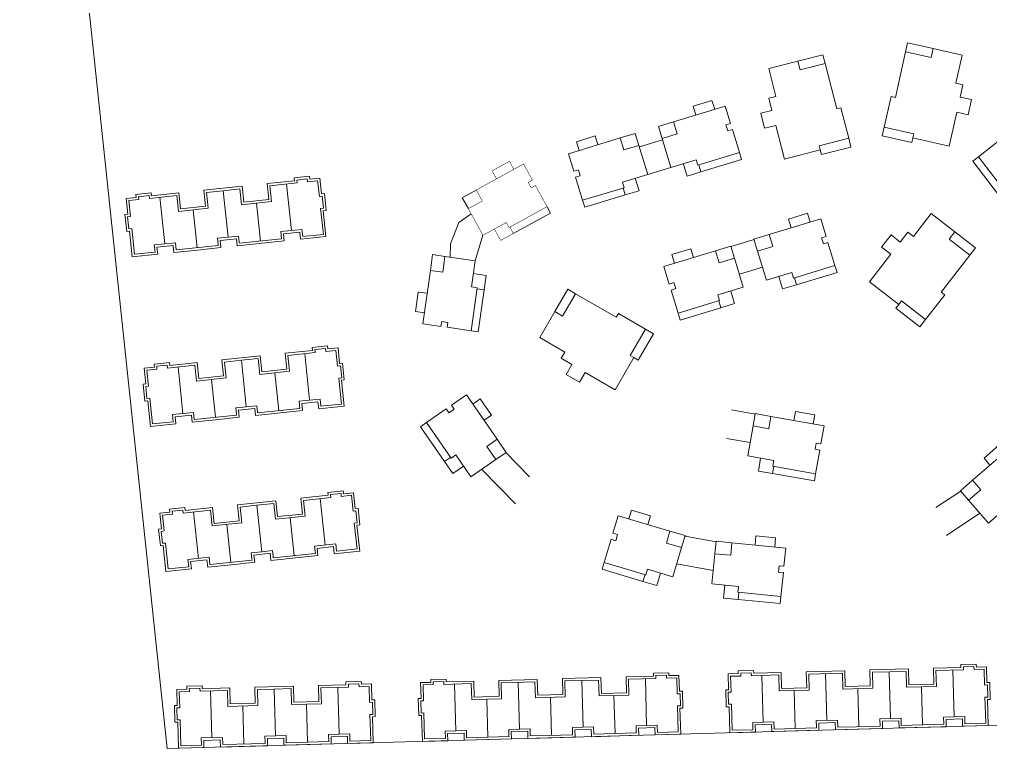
# Model space of a CAD drawing. Extents: x 65861 to 191729, y -16848 to 27649.
# Drawn here: x 137973 to 139987, y -13836 to -12323 of the extents above; entities that cross this region are included whole.
import ezdxf

# ---------------------------------------------------------------- set-up
doc = ezdxf.new("R2010")
doc.units = 0
doc.header["$LTSCALE"] = 1000
doc.header["$MEASUREMENT"] = 0
doc.layers.add('140', color=2, linetype='Continuous', lineweight=5)
doc.layers.add('DingDianTu', color=5, linetype='Continuous', lineweight=0)

# ---------------------------------------------------------------- blocks, each defined once
blk = doc.blocks.new('dafasfd')
at = {"layer": 'DingDianTu', "color": 7}
for points in [[(36368038, 16363912), (36371127, 16365074), (36372042, 16362641)], [(36369878, 16352210), (36361642, 16349110), (36361113, 16350514)]]:
    blk.add_lwpolyline(points, dxfattribs=at)
at = {"layer": 'DingDianTu', "color": 7, "const_width": 100}
blk.add_lwpolyline([(36368038, 16363912), (36368954, 16361479), (36372042, 16362641), (36374261, 16356745), (36369114, 16354807), (36369537, 16353684), (36361113, 16350514), (36359352, 16355194), (36360288, 16355546), (36359830, 16356763), (36358894, 16356410), (36357556, 16359967)], close=True, dxfattribs=at)
for points in [[(36363546, 16362221), (36362876, 16363999), (36359039, 16362555), (36359708, 16360777)], [(36371734, 16355794), (36372686, 16353267), (36369878, 16352210), (36369350, 16353614)]]:
    blk.add_lwpolyline(points, dxfattribs=at)
blk = doc.blocks.new('*E109')
at = {"layer": 'DingDianTu', "color": 7, "xscale": 0.001000002024510444, "yscale": 0.001000000163912773, "zscale": 0.001, "rotation": 339.3761177849276}
blk.add_blockref('dafasfd', (22612.58, -20413.34), dxfattribs=at)

msp = doc.modelspace()

# ---------------------------------------------------------------- linework, layer by layer
at = {"layer": '140', "color": 7}
for p, q in [((137973.1, -10941.6), (138279.6, -13835.8)), ((139811, -12390.5), (139815.2, -12372)), ((139815.2, -12372), (139867.8, -12383.8)), ((139863.7, -12402.3), (139867.8, -12383.8)), ((139867.8, -12383.8), (139928.3, -12397.4)), ((139639.6, -12396.6), (139587.3, -12409.9)), ((139644.3, -12415), (139639.6, -12396.6)), ((139789.8, -12485.2), (139811, -12390.5)), ((139811, -12390.5), (139863.7, -12402.3)), ((139928.3, -12397.4), (139915.2, -12455.9)), ((139587.3, -12409.9), (139527.2, -12425.2)), ((139527.2, -12425.2), (139542, -12483.3)), ((139592, -12428.3), (139587.3, -12409.9)), ((139644.3, -12415), (139592, -12428.3)), ((139668.2, -12509), (139644.3, -12415)), ((139915.2, -12455.9), (139929.9, -12459.2)), ((139929.9, -12459.2), (139924.2, -12484.6)), ((139542, -12483.3), (139527.4, -12487)), ((139527.4, -12487), (139533.8, -12512.2)), ((139766.8, -12546.7), (139781, -12483.2)), ((139781, -12483.2), (139789.8, -12485.2)), ((139924.2, -12484.6), (139947.6, -12489.8)), ((139437, -12503.1), (139329.8, -12535.6)), ((139370.2, -12503.5), (139409.4, -12491.6)), ((139375.7, -12521.7), (139370.2, -12503.5)), ((139409.4, -12491.6), (139415, -12509.7)), ((139448, -12539.4), (139437, -12503.1)), ((139676.9, -12506.8), (139668.2, -12509)), ((139692.9, -12569.8), (139676.9, -12506.8)), ((139947.6, -12489.8), (139940.6, -12521)), ((139533.8, -12512.2), (139510.6, -12518.1)), ((139510.6, -12518.1), (139518.5, -12549.1)), ((139917.2, -12515.8), (139901.4, -12586)), ((139940.6, -12521), (139917.2, -12515.8)), ((139329.8, -12535.6), (139298.2, -12545.2)), ((139298.2, -12545.2), (139305.8, -12570.1)), ((139329.8, -12535.6), (139337.4, -12560.5)), ((139438.4, -12542.3), (139448, -12539.4)), ((139442.2, -12554.8), (139438.4, -12542.3)), ((139518.5, -12549.1), (139541.7, -12543.2)), ((139541.7, -12543.2), (139559.5, -12613)), ((139766.8, -12546.7), (139762.6, -12565.2)), ((139828.3, -12560.4), (139766.8, -12546.7)), ((139167.4, -12565.1), (139128.1, -12577)), ((139172.9, -12583.3), (139167.4, -12565.1)), ((139218.8, -12569.3), (139250.4, -12559.7)), ((139250.4, -12559.7), (139258, -12584.6)), ((139337.4, -12560.5), (139305.8, -12570.1)), ((139451.8, -12551.9), (139442.2, -12554.8)), ((139466.3, -12599.7), (139451.8, -12551.9)), ((139762.6, -12565.2), (139824.1, -12579)), ((139826.3, -12569.2), (139828.3, -12560.4)), ((139111.7, -12601.9), (139218.8, -12569.3)), ((139128.1, -12577), (139133.7, -12595.2)), ((139218.8, -12569.3), (139226.4, -12594.2)), ((139226.4, -12594.2), (139258, -12584.6)), ((139258, -12584.6), (139276.3, -12644.9)), ((139258.8, -12587.5), (139306.7, -12573)), ((139305.8, -12570.1), (139324.1, -12630.4)), ((139631.9, -12585.3), (139692.9, -12569.8)), ((139634.1, -12594), (139631.9, -12585.3)), ((139697.6, -12588.2), (139636.6, -12603.7)), ((139692.9, -12569.8), (139697.6, -12588.2)), ((139824.1, -12579), (139826.3, -12569.2)), ((139901.4, -12586), (139826.3, -12569.2)), ((139961.9, -12608.2), (140001.5, -12577.6)), ((139122.7, -12638.3), (139111.7, -12601.9)), ((139380.2, -12625.9), (139466.3, -12599.7)), ((139470.7, -12614), (139466.3, -12599.7)), ((139559.5, -12613), (139634.1, -12594)), ((139636.6, -12603.7), (139634.1, -12594)), ((139950.1, -12617.3), (139961.9, -12608.2)), ((140016.9, -12679.5), (139961.9, -12608.2)), ((139324.1, -12630.4), (139376.7, -12614.4)), ((139349.9, -12622.5), (139357.8, -12648.4)), ((139376.7, -12614.4), (139380.2, -12625.9)), ((139386.5, -12639.6), (139382.1, -12625.3)), ((139386.5, -12639.6), (139470.7, -12614)), ((140003.8, -12687), (139950.1, -12617.3)), ((139132.3, -12635.4), (139122.7, -12638.3)), ((139126.5, -12650.7), (139136.1, -12647.8)), ((139136.1, -12647.8), (139132.3, -12635.4)), ((139276.3, -12644.9), (139223.6, -12660.9)), ((139276.3, -12644.9), (139324.1, -12630.4)), ((139357.8, -12648.4), (139386.5, -12639.6)), ((138486.7, -12664), (138543.4, -12658)), ((138490.1, -12696.8), (138486.7, -12664)), ((138548.9, -12662.5), (138492.2, -12668.5)), ((138492.2, -12668.5), (138495.6, -12701.3)), ((138537.1, -12761.3), (138527, -12664.8)), ((138542.7, -12652.1), (138574.6, -12648.7)), ((138543.4, -12658), (138542.7, -12652.1)), ((138570.1, -12654.2), (138548.2, -12656.5)), ((138548.2, -12656.5), (138548.9, -12662.5)), ((138570.7, -12660.2), (138570.1, -12654.2)), ((138591.6, -12658), (138570.7, -12660.2)), ((138574.6, -12648.7), (138575.2, -12654.7)), ((138575.2, -12654.7), (138596.1, -12652.5)), ((138595.1, -12690.8), (138591.6, -12658)), ((138596.1, -12652.5), (138599.5, -12685.3)), ((139141, -12698.5), (139126.5, -12650.7)), ((139223.6, -12660.9), (139227.1, -12672.4)), ((139250.4, -12652.8), (139258.3, -12678.6)), ((138214.6, -12686.6), (138246.4, -12683.3)), ((138215.2, -12692.6), (138214.6, -12686.6)), ((138220, -12691.1), (138241.9, -12688.8)), ((138241.9, -12688.8), (138242.6, -12694.8)), ((138242.6, -12694.8), (138299.2, -12688.8)), ((138246.4, -12683.3), (138247, -12689.3)), ((138247, -12689.3), (138303.7, -12683.3)), ((138299.2, -12688.8), (138302.7, -12721.6)), ((138303.7, -12683.3), (138307.1, -12716.1)), ((138355.4, -12677.8), (138435, -12669.5)), ((138358.9, -12710.7), (138355.4, -12677.8)), ((138360.9, -12682.3), (138395.7, -12678.6)), ((138364.4, -12715.1), (138360.9, -12682.3)), ((138430.5, -12675), (138395.7, -12678.6)), ((138405.9, -12775.1), (138395.7, -12678.6)), ((138405.9, -12775.1), (138395.7, -12678.6)), ((138405.9, -12775.1), (138395.7, -12678.6)), ((138405.9, -12775.1), (138395.7, -12678.6)), ((138434, -12707.8), (138430.5, -12675)), ((138435, -12669.5), (138438.4, -12702.3)), ((138599.5, -12685.3), (138605.5, -12684.7)), ((138605.5, -12684.7), (138609.2, -12719.5)), ((139227.1, -12672.4), (139141, -12698.5)), ((139229.6, -12687.3), (139145.4, -12712.9)), ((139229.6, -12687.3), (139225.2, -12673)), ((139258.3, -12678.6), (139229.6, -12687.3)), ((138194.3, -12694.8), (138215.2, -12692.6)), ((138197.8, -12727.6), (138194.3, -12694.8)), ((138199.8, -12699.3), (138220.7, -12697.1)), ((138203.2, -12732.1), (138199.8, -12699.3)), ((138220.7, -12697.1), (138220, -12691.1)), ((138274.6, -12788.9), (138264.4, -12692.4)), ((138495.6, -12701.3), (138434, -12707.8)), ((138438.4, -12702.3), (138490.1, -12696.8)), ((138464.8, -12704.5), (138473.1, -12783.1)), ((138464.8, -12704.5), (138473.1, -12783.1)), ((138601, -12690.2), (138595.1, -12690.8)), ((138603.7, -12715), (138601, -12690.2)), ((139145.4, -12712.9), (139141, -12698.5)), ((138191.8, -12728.3), (138197.8, -12727.6)), ((138195.5, -12763.1), (138191.8, -12728.3)), ((138302.7, -12721.6), (138364.4, -12715.1)), ((138307.1, -12716.1), (138358.9, -12710.7)), ((138333.5, -12718.4), (138341.8, -12796.9)), ((138333.5, -12718.4), (138341.8, -12796.9)), ((138597.7, -12715.7), (138603.7, -12715)), ((138603.4, -12769.4), (138597.7, -12715.7)), ((138609.2, -12719.5), (138603.2, -12720.1)), ((138603.2, -12720.1), (138608.9, -12773.8)), ((138910.1, -12726.9), (138884.3, -12744.9)), ((139568.4, -12737.5), (139607.6, -12725.6)), ((139607.6, -12725.6), (139613.1, -12743.8)), ((139864.1, -12726.2), (139827.4, -12773.7)), ((139913.2, -12764.1), (139864.1, -12726.2)), ((138197.3, -12732.7), (138203.2, -12732.1)), ((138199.9, -12757.6), (138197.3, -12732.7)), ((138884.3, -12744.9), (138867.4, -12788.6)), ((139635.1, -12737.1), (139527.9, -12769.6)), ((139573.9, -12755.7), (139568.4, -12737.5)), ((139646.2, -12773.4), (139635.1, -12737.1)), ((138201.4, -12762.4), (138195.5, -12763.1)), ((138205.9, -12756.9), (138199.9, -12757.6)), ((138207.1, -12816.1), (138201.4, -12762.4)), ((138211.5, -12810.6), (138205.9, -12756.9)), ((138515.3, -12763.6), (138559, -12759)), ((138516.8, -12778.5), (138515.3, -12763.6)), ((138554.6, -12764.5), (138520.8, -12768)), ((138520.8, -12768), (138522.3, -12782.9)), ((138556.1, -12779.4), (138554.6, -12764.5)), ((138559, -12759), (138560.6, -12773.9)), ((138560.6, -12773.9), (138603.4, -12769.4)), ((139815.6, -12764.5), (139799.7, -12785.1)), ((139827.4, -12773.7), (139815.6, -12764.5)), ((139901.6, -12779.1), (139913.2, -12764.1)), ((139955.9, -12797.1), (139913.2, -12764.1)), ((138296.5, -12786.6), (138252.7, -12791.2)), ((138298, -12801.5), (138296.5, -12786.6)), ((138405.9, -12775.1), (138384, -12777.4)), ((138384, -12777.4), (138385.3, -12789.8)), ((138423.3, -12778.3), (138389.5, -12781.8)), ((138389.5, -12781.8), (138391.1, -12796.8)), ((138405.9, -12775.1), (138427.7, -12772.8)), ((138424.9, -12793.2), (138423.3, -12778.3)), ((138522.3, -12782.9), (138424.9, -12793.2)), ((138427.7, -12772.8), (138429.1, -12785.2)), ((138429.1, -12785.2), (138429.3, -12787.7)), ((138429.3, -12787.7), (138516.8, -12778.5)), ((138608.9, -12773.8), (138556.1, -12779.4)), ((138867.4, -12788.6), (138866.2, -12816.4)), ((138934.4, -12771.1), (138918.1, -12823.8)), ((139496.7, -12780.2), (139448.8, -12794.7)), ((139527.9, -12769.6), (139496.4, -12779.2)), ((139496.4, -12779.2), (139503.9, -12804.1)), ((139527.9, -12769.6), (139535.5, -12794.5)), ((139636.6, -12776.3), (139646.2, -12773.4)), ((139640.4, -12788.8), (139636.6, -12776.3)), ((139649.9, -12785.9), (139640.4, -12788.8)), ((139664.5, -12833.7), (139649.9, -12785.9)), ((139780.7, -12770.4), (139761.1, -12795.7)), ((139799.7, -12785.1), (139780.7, -12770.4)), ((139944.3, -12812.1), (139901.6, -12779.1)), ((138254.3, -12806.1), (138211.5, -12810.6)), ((138252.7, -12791.2), (138254.3, -12806.1)), ((138292, -12792.1), (138258.2, -12795.7)), ((138258.2, -12795.7), (138259.8, -12810.6)), ((138293.6, -12807), (138292, -12792.1)), ((138342.3, -12801.9), (138293.6, -12807)), ((138385.6, -12792.3), (138298, -12801.5)), ((138391.1, -12796.8), (138342.3, -12801.9)), ((138385.3, -12789.8), (138385.6, -12792.3)), ((139309.8, -12835.9), (139417, -12803.3)), ((139365.5, -12799.1), (139326.3, -12811.1)), ((139371, -12817.3), (139365.5, -12799.1)), ((139417, -12803.3), (139448.5, -12793.8)), ((139417, -12803.3), (139424.5, -12828.2)), ((139448.5, -12793.8), (139456.1, -12818.6)), ((139535.5, -12794.5), (139503.9, -12804.1)), ((139503.9, -12804.1), (139522.2, -12864.4)), ((139761.1, -12795.7), (139780.1, -12810.4)), ((139944.3, -12812.1), (139955.9, -12797.1)), ((138259.8, -12810.6), (138207.1, -12816.1)), ((138825.4, -12844), (138830, -12811.3)), ((138830, -12811.3), (138855.7, -12815)), ((138851.1, -12847.6), (138855.7, -12815)), ((138855.7, -12815), (138918.1, -12823.8)), ((138918.1, -12823.8), (138910.5, -12878.2)), ((139326.3, -12811.1), (139331.8, -12829.2)), ((139424.5, -12828.2), (139456.1, -12818.6)), ((139456.1, -12818.6), (139474.4, -12878.9)), ((139780.1, -12810.4), (139736.1, -12867.4)), ((139885, -12888.9), (139944.3, -12812.1)), ((138809.8, -12954.9), (138825.4, -12844)), ((138825.4, -12844), (138851.1, -12847.6)), ((139320.8, -12872.3), (139309.8, -12835.9)), ((139514.1, -12837.6), (139466.3, -12852.1)), ((139522.2, -12864.4), (139574.9, -12848.4)), ((139574.9, -12848.4), (139578.4, -12859.9)), ((139578.4, -12859.9), (139664.5, -12833.7)), ((139584.6, -12873.6), (139668.8, -12848.1)), ((139668.8, -12848.1), (139664.5, -12833.7)), ((138914.4, -12850.5), (138941.1, -12854.3)), ((138941.1, -12854.3), (138936.9, -12884)), ((139330.4, -12869.4), (139320.8, -12872.3)), ((139334.2, -12881.8), (139330.4, -12869.4)), ((139548.1, -12856.5), (139555.9, -12882.4)), ((139584.6, -12873.6), (139580.3, -12859.3)), ((139736.1, -12867.4), (139797, -12914.5)), ((138799.9, -12888.9), (138794.2, -12929.5)), ((138818.7, -12891.5), (138799.9, -12888.9)), ((138922.3, -12879.9), (138909.8, -12969)), ((138910.5, -12878.2), (138922.3, -12879.9)), ((138936.9, -12884), (138922.1, -12881.9)), ((138936.9, -12884), (138924.6, -12971.1)), ((139110.3, -12882.8), (139083.2, -12929.5)), ((139126.7, -12892.4), (139110.3, -12882.8)), ((139324.6, -12884.7), (139334.2, -12881.8)), ((139339.2, -12932.5), (139324.6, -12884.7)), ((139474.4, -12878.9), (139421.8, -12894.9)), ((139448.6, -12886.8), (139456.4, -12912.6)), ((139555.9, -12882.4), (139584.6, -12873.6)), ((139892.1, -12894.4), (139885, -12888.9)), ((139126.7, -12892.4), (139099.6, -12939.1)), ((139210.6, -12941.1), (139126.7, -12892.4)), ((139425.3, -12906.4), (139339.2, -12932.5)), ((139421.8, -12894.9), (139425.3, -12906.4)), ((139427.7, -12921.3), (139423.4, -12907)), ((139797, -12914.5), (139802.5, -12907.3)), ((139802.5, -12907.3), (139852.4, -12945.9)), ((139852.4, -12945.9), (139892.1, -12894.4)), ((138794.2, -12929.5), (138813, -12932.1)), ((139083.2, -12929.5), (139052.1, -12983.1)), ((139099.6, -12939.1), (139083.2, -12929.5)), ((139427.7, -12921.3), (139343.5, -12946.9)), ((139456.4, -12912.6), (139427.7, -12921.3)), ((139790.9, -12922.4), (139797, -12914.5)), ((139840.8, -12960.9), (139790.9, -12922.4)), ((138848.8, -12950.3), (138847.4, -12960.2)), ((138861.7, -12952.1), (138848.8, -12950.3)), ((139215.2, -12933.3), (139210.6, -12941.1)), ((139271.4, -12965.9), (139215.2, -12933.3)), ((139343.5, -12946.9), (139339.2, -12932.5)), ((139852.4, -12945.9), (139840.8, -12960.9)), ((138847.4, -12960.2), (138809.8, -12954.9)), ((138860.3, -12962), (138861.7, -12952.1)), ((138909.8, -12969), (138860.3, -12962)), ((138924.6, -12971.1), (138909.8, -12969)), ((139239.7, -13020.4), (139271.4, -12965.9)), ((139271.4, -12965.9), (139287.8, -12975.5)), ((139052.1, -12983.1), (139104, -13013.3)), ((139287.8, -12975.5), (139256.2, -13029.9)), ((138524.4, -13015.8), (138581.1, -13009.8)), ((138580.5, -13003.9), (138612.3, -13000.5)), ((138581.1, -13009.8), (138580.5, -13003.9)), ((138607.8, -13006), (138585.9, -13008.3)), ((138585.9, -13008.3), (138586.6, -13014.3)), ((138608.5, -13012), (138607.8, -13006)), ((138629.3, -13009.8), (138608.5, -13012)), ((138612.3, -13000.5), (138612.9, -13006.5)), ((138612.9, -13006.5), (138633.8, -13004.3)), ((138632.8, -13042.6), (138629.3, -13009.8)), ((138633.8, -13004.3), (138637.2, -13037.1)), ((138393.1, -13029.6), (138472.7, -13021.3)), ((138396.6, -13062.5), (138393.1, -13029.6)), ((138398.6, -13034.1), (138433.4, -13030.4)), ((138468.2, -13026.8), (138433.4, -13030.4)), ((138443.6, -13126.9), (138433.4, -13030.4)), ((138443.6, -13126.9), (138433.4, -13030.4)), ((138443.6, -13126.9), (138433.4, -13030.4)), ((138443.6, -13126.9), (138433.4, -13030.4)), ((138471.7, -13059.6), (138468.2, -13026.8)), ((138472.7, -13021.3), (138476.1, -13054.1)), ((138527.8, -13048.6), (138524.4, -13015.8)), ((138586.6, -13014.3), (138529.9, -13020.3)), ((138529.9, -13020.3), (138533.3, -13053.1)), ((138574.9, -13113.1), (138564.7, -13016.6)), ((139104, -13013.3), (139096.4, -13026.2)), ((139096.4, -13026.2), (139118.9, -13039.3)), ((139208.9, -13091.5), (139247.5, -13024.9)), ((139247.5, -13024.9), (139239.7, -13020.4)), ((139256.2, -13029.9), (139247.5, -13024.9)), ((138232, -13046.6), (138252.9, -13044.4)), ((138235.5, -13079.4), (138232, -13046.6)), ((138237.5, -13051.1), (138258.4, -13048.9)), ((138241, -13083.9), (138237.5, -13051.1)), ((138252.3, -13038.4), (138284.1, -13035.1)), ((138252.9, -13044.4), (138252.3, -13038.4)), ((138257.8, -13042.9), (138279.6, -13040.6)), ((138258.4, -13048.9), (138257.8, -13042.9)), ((138279.6, -13040.6), (138280.3, -13046.5)), ((138280.3, -13046.5), (138337, -13040.6)), ((138284.1, -13035.1), (138284.7, -13041.1)), ((138284.7, -13041.1), (138341.4, -13035.1)), ((138312.3, -13140.7), (138302.1, -13044.2)), ((138337, -13040.6), (138340.4, -13073.4)), ((138341.4, -13035.1), (138344.9, -13067.9)), ((138402.1, -13066.9), (138398.6, -13034.1)), ((138476.1, -13054.1), (138527.8, -13048.6)), ((138638.8, -13042), (138632.8, -13042.6)), ((138637.2, -13037.1), (138643.2, -13036.5)), ((138641.4, -13066.8), (138638.8, -13042)), ((138643.2, -13036.5), (138646.9, -13071.3)), ((139118.9, -13039.3), (139106.9, -13060.1)), ((138340.4, -13073.4), (138402.1, -13066.9)), ((138344.9, -13067.9), (138396.6, -13062.5)), ((138371.2, -13070.2), (138379.5, -13148.7)), ((138371.2, -13070.2), (138379.5, -13148.7)), ((138533.3, -13053.1), (138471.7, -13059.6)), ((138502.5, -13056.3), (138510.8, -13134.9)), ((138502.5, -13056.3), (138510.8, -13134.9)), ((138635.4, -13067.5), (138641.4, -13066.8)), ((138641.1, -13121.2), (138635.4, -13067.5)), ((138646.9, -13071.3), (138640.9, -13071.9)), ((139106.9, -13060.1), (139134.5, -13076.1)), ((139134.5, -13076.1), (139146.6, -13055.4)), ((139146.6, -13055.4), (139208.9, -13091.5)), ((138229.5, -13080.1), (138235.5, -13079.4)), ((138233.2, -13114.9), (138229.5, -13080.1)), ((138235, -13084.5), (138241, -13083.9)), ((138237.6, -13109.4), (138235, -13084.5)), ((138640.9, -13071.9), (138646.6, -13125.6)), ((138243.6, -13108.7), (138237.6, -13109.4)), ((138249.2, -13162.4), (138243.6, -13108.7)), ((138553, -13115.4), (138596.7, -13110.8)), ((138596.7, -13110.8), (138598.3, -13125.7)), ((138868.9, -13123.8), (138900.1, -13102.2)), ((138900.1, -13102.2), (138963.9, -13194.2)), ((138928.8, -13110.3), (138913.2, -13121.1)), ((138952.2, -13144), (138928.8, -13110.3)), ((138239.1, -13114.2), (138233.2, -13114.9)), ((138244.8, -13167.9), (138239.1, -13114.2)), ((138443.6, -13126.9), (138421.7, -13129.2)), ((138421.7, -13129.2), (138423, -13141.6)), ((138461, -13130.1), (138427.2, -13133.6)), ((138443.6, -13126.9), (138465.5, -13124.6)), ((138462.6, -13145), (138461, -13130.1)), ((138465.5, -13124.6), (138466.8, -13137)), ((138467, -13139.5), (138554.5, -13130.3)), ((138554.5, -13130.3), (138553, -13115.4)), ((138592.3, -13116.3), (138558.5, -13119.8)), ((138558.5, -13119.8), (138560, -13134.7)), ((138593.9, -13131.2), (138592.3, -13116.3)), ((138646.6, -13125.6), (138593.9, -13131.2)), ((138598.3, -13125.7), (138641.1, -13121.2)), ((138817.1, -13159.7), (138858.2, -13131.2)), ((138858.2, -13131.2), (138863.9, -13139.4)), ((138863.9, -13139.4), (138874.6, -13132)), ((138874.6, -13132), (138868.9, -13123.8)), ((138334.2, -13138.4), (138290.4, -13143)), ((138290.4, -13143), (138292, -13157.9)), ((138329.7, -13143.9), (138295.9, -13147.5)), ((138295.9, -13147.5), (138297.5, -13162.4)), ((138331.3, -13158.8), (138329.7, -13143.9)), ((138335.8, -13153.3), (138334.2, -13138.4)), ((138423.3, -13144.1), (138335.8, -13153.3)), ((138428.8, -13148.6), (138380, -13153.7)), ((138423, -13141.6), (138423.3, -13144.1)), ((138427.2, -13133.6), (138428.8, -13148.6)), ((138560, -13134.7), (138462.6, -13145)), ((138466.8, -13137), (138467, -13139.5)), ((138936.6, -13154.8), (138952.2, -13144)), ((139499, -13142.1), (139449.8, -13133.4)), ((139499.2, -13141.1), (139494.7, -13166.7)), ((139531.7, -13146.9), (139499.2, -13141.1)), ((139531.7, -13146.9), (139527.2, -13172.5)), ((139642, -13166.3), (139531.7, -13146.9)), ((139578.9, -13155.2), (139582.3, -13136.5)), ((139582.3, -13136.5), (139622.6, -13143.6)), ((139622.6, -13143.6), (139619.3, -13162.3)), ((138297.5, -13162.4), (138244.8, -13167.9)), ((138292, -13157.9), (138249.2, -13162.4)), ((138380, -13153.7), (138331.3, -13158.8)), ((138804.8, -13168.2), (138817.1, -13159.7)), ((138854.9, -13240.6), (138804.8, -13168.2)), ((138868.4, -13233.7), (138817.1, -13159.7)), ((139494.7, -13166.7), (139483.7, -13228.8)), ((139527.2, -13172.5), (139494.7, -13166.7)), ((139635.4, -13203.8), (139642, -13166.3)), ((139488.6, -13201.2), (139439.3, -13192.5)), ((138963.9, -13194.2), (138942.5, -13209)), ((138942.5, -13209), (138961.3, -13236.2)), ((138963.9, -13194.2), (138982.7, -13221.4)), ((139623.3, -13214.8), (139625.5, -13202)), ((139625.5, -13202), (139635.4, -13203.8)), ((140034.5, -13206.1), (139949.7, -13279.3)), ((139973.6, -13233.5), (140004.6, -13206.7)), ((138854.9, -13240.6), (138867.2, -13232)), ((138878.2, -13226.8), (138868.4, -13233.7)), ((138909.5, -13272.1), (138878.2, -13226.8)), ((138982.7, -13221.4), (138961.3, -13236.2)), ((138981.9, -13221.9), (139031, -13272)), ((139483.7, -13228.8), (139537.9, -13238.3)), ((139633.1, -13216.6), (139623.3, -13214.8)), ((139624.4, -13265.8), (139633.1, -13216.6)), ((138872, -13265.2), (138854.9, -13240.6)), ((138894.2, -13249.9), (138872, -13265.2)), ((138961.3, -13236.2), (138909.5, -13272.1)), ((139510.3, -13233.5), (139505.6, -13260.1)), ((139535.1, -13265.3), (139537.8, -13250.5)), ((139537.9, -13238.3), (139535.8, -13250.2)), ((139535.8, -13250.2), (139624.4, -13265.8)), ((139986, -13247.9), (139973.6, -13233.5)), ((138931.8, -13256.6), (139001.7, -13327.9)), ((139505.6, -13260.1), (139535.1, -13265.3)), ((139535.1, -13265.3), (139621.8, -13280.6)), ((139621.8, -13280.6), (139624.4, -13265.8)), ((139949.7, -13279.3), (139924.7, -13300.9)), ((139949.7, -13279.3), (139966.7, -13299)), ((138556.6, -13316.5), (138613.3, -13310.5)), ((138612.7, -13304.5), (138644.5, -13301.2)), ((138613.3, -13310.5), (138612.7, -13304.5)), ((138640.1, -13306.7), (138618.2, -13309)), ((138618.2, -13309), (138618.8, -13315)), ((138640.7, -13312.7), (138640.1, -13306.7)), ((138661.6, -13310.5), (138640.7, -13312.7)), ((138644.5, -13301.2), (138645.1, -13307.2)), ((138645.1, -13307.2), (138666, -13305)), ((138665, -13343.3), (138661.6, -13310.5)), ((138666, -13305), (138669.5, -13337.8)), ((139873.6, -13336.1), (139925.4, -13301.6)), ((139924.7, -13300.9), (139941.7, -13320.6)), ((139966.7, -13299), (139941.7, -13320.6)), ((138425.4, -13330.3), (138504.9, -13321.9)), ((138428.8, -13363.1), (138425.4, -13330.3)), ((138430.8, -13334.8), (138465.7, -13331.1)), ((138500.5, -13327.4), (138465.7, -13331.1)), ((138475.8, -13427.6), (138465.7, -13331.1)), ((138475.8, -13427.6), (138465.7, -13331.1)), ((138475.8, -13427.6), (138465.7, -13331.1)), ((138475.8, -13427.6), (138465.7, -13331.1)), ((138503.9, -13360.2), (138500.5, -13327.4)), ((138504.9, -13321.9), (138508.4, -13354.7)), ((138560.1, -13349.3), (138556.6, -13316.5)), ((138618.8, -13315), (138562.1, -13320.9)), ((138562.1, -13320.9), (138565.6, -13353.7)), ((138607.1, -13413.7), (138596.9, -13317.3)), ((139941.7, -13320.6), (139982.9, -13368.2)), ((139982.9, -13368.2), (140024.5, -13332.3)), ((138264.2, -13347.3), (138285.1, -13345.1)), ((138267.7, -13380.1), (138264.2, -13347.3)), ((138269.7, -13351.7), (138290.6, -13349.5)), ((138273.2, -13384.5), (138269.7, -13351.7)), ((138284.5, -13339.1), (138316.3, -13335.8)), ((138285.1, -13345.1), (138284.5, -13339.1)), ((138290, -13343.6), (138311.9, -13341.2)), ((138290.6, -13349.5), (138290, -13343.6)), ((138311.9, -13341.2), (138312.5, -13347.2)), ((138312.5, -13347.2), (138369.2, -13341.2)), ((138316.3, -13335.8), (138317, -13341.7)), ((138317, -13341.7), (138373.6, -13335.7)), ((138344.5, -13441.4), (138334.4, -13344.9)), ((138369.2, -13341.2), (138372.6, -13374.1)), ((138373.6, -13335.7), (138377.1, -13368.6)), ((138434.3, -13367.6), (138430.8, -13334.8)), ((138508.4, -13354.7), (138560.1, -13349.3)), ((138671, -13342.6), (138665, -13343.3)), ((138669.5, -13337.8), (138675.4, -13337.1)), ((138673.6, -13367.5), (138671, -13342.6)), ((138675.4, -13337.1), (138679.1, -13372)), ((139204.1, -13389.3), (139214.9, -13352.8)), ((139214.9, -13352.8), (139322.2, -13384.7)), ((139242.3, -13341.2), (139236.9, -13359.4)), ((139281.6, -13352.8), (139242.3, -13341.2)), ((139276.2, -13371.1), (139281.6, -13352.8)), ((139895.5, -13393.6), (139964.9, -13347.4)), ((138372.6, -13374.1), (138434.3, -13367.6)), ((138377.1, -13368.6), (138428.8, -13363.1)), ((138403.5, -13370.8), (138411.7, -13449.4)), ((138403.5, -13370.8), (138411.7, -13449.4)), ((138565.6, -13353.7), (138503.9, -13360.2)), ((138534.7, -13357), (138543, -13435.6)), ((138534.7, -13357), (138543, -13435.6)), ((138667.6, -13368.1), (138673.6, -13367.5)), ((138673.3, -13421.8), (138667.6, -13368.1)), ((138679.1, -13372), (138673.1, -13372.6)), ((138673.1, -13372.6), (138678.8, -13426.3)), ((138261.7, -13380.7), (138267.7, -13380.1)), ((138265.4, -13415.5), (138261.7, -13380.7)), ((138267.2, -13385.2), (138273.2, -13384.5)), ((138269.8, -13410), (138267.2, -13385.2)), ((139213.6, -13392.1), (139204.1, -13389.3)), ((139209.9, -13404.6), (139213.6, -13392.1)), ((139322.2, -13384.7), (139314.8, -13409.6)), ((139322.2, -13384.7), (139353.9, -13394.1)), ((138275.8, -13409.4), (138269.8, -13410)), ((138281.5, -13463.1), (138275.8, -13409.4)), ((138585.2, -13416), (138629, -13411.4)), ((138629, -13411.4), (138630.5, -13426.3)), ((139186.1, -13449.6), (139200.4, -13401.7)), ((139200.4, -13401.7), (139209.9, -13404.6)), ((139314.8, -13409.6), (139346.5, -13419)), ((139353.9, -13394.1), (139346.5, -13419)), ((139353.6, -13395.1), (139417.9, -13406.7)), ((139418, -13405.7), (139415.5, -13431.6)), ((139450.9, -13408.9), (139418, -13405.7)), ((139450.9, -13408.9), (139448.4, -13434.8)), ((139562.4, -13419.8), (139450.9, -13408.9)), ((139498.7, -13413.6), (139500.5, -13394.7)), ((139500.5, -13394.7), (139541.3, -13398.6)), ((139541.3, -13398.6), (139539.5, -13417.5)), ((138271.4, -13414.9), (138265.4, -13415.5)), ((138277, -13468.6), (138271.4, -13414.9)), ((138475.8, -13427.6), (138453.9, -13429.9)), ((138453.9, -13429.9), (138455.2, -13442.3)), ((138493.2, -13430.7), (138459.4, -13434.3)), ((138475.8, -13427.6), (138497.7, -13425.2)), ((138494.8, -13445.7), (138493.2, -13430.7)), ((138497.7, -13425.2), (138499, -13437.7)), ((138499.3, -13440.2), (138586.8, -13430.9)), ((138586.8, -13430.9), (138585.2, -13416)), ((138624.5, -13416.9), (138590.7, -13420.5)), ((138590.7, -13420.5), (138592.3, -13435.4)), ((138626.1, -13431.8), (138624.5, -13416.9)), ((138678.8, -13426.3), (138626.1, -13431.8)), ((138630.5, -13426.3), (138673.3, -13421.8)), ((139346.5, -13419), (139328.5, -13479.4)), ((139415.5, -13431.6), (139409.4, -13494.3)), ((139448.4, -13434.8), (139415.5, -13431.6)), ((139558.7, -13457.6), (139562.4, -13419.8)), ((138366.4, -13439.1), (138322.7, -13443.7)), ((138322.7, -13443.7), (138324.2, -13458.6)), ((138362, -13444.6), (138328.2, -13448.1)), ((138328.2, -13448.1), (138329.7, -13463)), ((138363.5, -13459.5), (138362, -13444.6)), ((138412.3, -13454.4), (138363.5, -13459.5)), ((138368, -13454), (138366.4, -13439.1)), ((138455.5, -13444.8), (138368, -13454)), ((138461, -13449.2), (138412.3, -13454.4)), ((138455.2, -13442.3), (138455.5, -13444.8)), ((138459.4, -13434.3), (138461, -13449.2)), ((138592.3, -13435.4), (138494.8, -13445.7)), ((138499, -13437.7), (138499.3, -13440.2)), ((139181.9, -13464), (139186.1, -13449.6)), ((139272.4, -13475.3), (139186.1, -13449.6)), ((139336.4, -13452.9), (139412.1, -13466.6)), ((138329.7, -13463), (138277, -13468.6)), ((138324.2, -13458.6), (138281.5, -13463.1)), ((139266.2, -13489.1), (139181.9, -13464)), ((139275.8, -13463.8), (139272.4, -13475.3)), ((139328.5, -13479.4), (139275.8, -13463.8)), ((139302.7, -13471.7), (139295, -13497.6)), ((139547.4, -13469.6), (139548.7, -13456.6)), ((139557.4, -13470.5), (139547.4, -13469.6)), ((139548.7, -13456.6), (139558.7, -13457.6)), ((139552.5, -13520.3), (139557.4, -13470.5)), ((139266.2, -13489.1), (139270.5, -13474.7)), ((139295, -13497.6), (139266.2, -13489.1)), ((139409.4, -13494.3), (139464.1, -13499.6)), ((139436.3, -13496.9), (139433.6, -13523.8)), ((139464.1, -13499.6), (139463, -13511.6)), ((139463, -13511.6), (139552.5, -13520.3)), ((139463.5, -13526.7), (139464.9, -13511.8)), ((139433.6, -13523.8), (139463.5, -13526.7)), ((139463.5, -13526.7), (139551.1, -13535.2)), ((139551.1, -13535.2), (139552.5, -13520.3)), ((139463.8, -13674.5), (139495.8, -13673.6)), ((139464, -13680.4), (139463.8, -13674.5)), ((139495.8, -13673.6), (139496, -13679.5)), ((139604.9, -13676.5), (139684.9, -13674.2)), ((139684.9, -13674.2), (139685.8, -13707.2)), ((139736.9, -13672.8), (139816.8, -13670.5)), ((139737.8, -13705.8), (139736.9, -13672.8)), ((139742, -13677.6), (139812, -13675.7)), ((139812, -13675.7), (139812.9, -13708.7)), ((139816.8, -13670.5), (139817.8, -13703.5)), ((139868.8, -13669.1), (139925.8, -13667.5)), ((139869.7, -13702.1), (139868.8, -13669.1)), ((139874, -13673.9), (139930.9, -13672.3)), ((139874.9, -13706.9), (139874, -13673.9)), ((139911.7, -13769.9), (139908.9, -13672.9)), ((139925.6, -13661.5), (139957.6, -13660.6)), ((139925.8, -13667.5), (139925.6, -13661.5)), ((139930.8, -13666.3), (139952.8, -13665.7)), ((139930.9, -13672.3), (139930.8, -13666.3)), ((139952.8, -13665.7), (139952.9, -13671.7)), ((139952.9, -13671.7), (139973.9, -13671.1)), ((139957.6, -13660.6), (139957.8, -13666.6)), ((139957.8, -13666.6), (139978.8, -13666)), ((139973.9, -13671.1), (139974.8, -13704.1)), ((139978.8, -13666), (139979.7, -13699)), ((138826.1, -13692.4), (138858.1, -13691.5)), ((138826.2, -13698.4), (138826.1, -13692.4)), ((138858.1, -13691.5), (138858.2, -13697.5)), ((138858.2, -13697.5), (138915.2, -13695.9)), ((138915.2, -13695.9), (138916.1, -13728.9)), ((138967.2, -13694.4), (139047.1, -13692.2)), ((138968.1, -13727.4), (138967.2, -13694.4)), ((139047.1, -13692.2), (139048.1, -13725.2)), ((139099.1, -13690.7), (139179.1, -13688.5)), ((139100.1, -13723.7), (139099.1, -13690.7)), ((139104.3, -13695.6), (139174.2, -13693.6)), ((139105.2, -13728.6), (139104.3, -13695.6)), ((139142, -13791.5), (139139.2, -13694.6)), ((139142, -13791.5), (139139.2, -13694.6)), ((139142, -13791.5), (139139.2, -13694.6)), ((139142, -13791.5), (139139.2, -13694.6)), ((139174.2, -13693.6), (139175.2, -13726.6)), ((139179.1, -13688.5), (139180, -13721.4)), ((139231.1, -13687), (139288, -13685.4)), ((139232, -13720), (139231.1, -13687)), ((139236.2, -13691.9), (139293.2, -13690.3)), ((139237.1, -13724.8), (139236.2, -13691.9)), ((139273.9, -13787.8), (139271.2, -13690.9)), ((139287.9, -13679.4), (139319.9, -13678.5)), ((139288, -13685.4), (139287.9, -13679.4)), ((139293, -13684.3), (139315, -13683.6)), ((139293.2, -13690.3), (139293, -13684.3)), ((139315, -13683.6), (139315.2, -13689.6)), ((139315.2, -13689.6), (139336.2, -13689)), ((139319.9, -13678.5), (139320, -13684.5)), ((139320, -13684.5), (139341, -13683.9)), ((139336.2, -13689), (139337.1, -13722)), ((139341, -13683.9), (139342, -13716.9)), ((139443, -13681), (139464, -13680.4)), ((139443.9, -13714), (139443, -13681)), ((139448.1, -13685.9), (139469.1, -13685.3)), ((139449.1, -13718.9), (139448.1, -13685.9)), ((139469, -13679.3), (139490.9, -13678.7)), ((139469.1, -13685.3), (139469, -13679.3)), ((139490.9, -13678.7), (139491.1, -13684.7)), ((139491.1, -13684.7), (139548.1, -13683.1)), ((139496, -13679.5), (139552.9, -13677.9)), ((139515.8, -13781), (139513.1, -13684.1)), ((139548.1, -13683.1), (139549, -13716.1)), ((139552.9, -13677.9), (139553.9, -13710.9)), ((139605.9, -13709.5), (139604.9, -13676.5)), ((139610.1, -13681.3), (139680, -13679.4)), ((139611, -13714.3), (139610.1, -13681.3)), ((139647.8, -13777.3), (139645, -13680.4)), ((139647.8, -13777.3), (139645, -13680.4)), ((139680, -13679.4), (139681, -13712.4)), ((139742.9, -13710.6), (139742, -13677.6)), ((139779.7, -13773.6), (139777, -13676.7)), ((139779.7, -13773.6), (139777, -13676.7)), ((139779.7, -13773.6), (139777, -13676.7)), ((139779.7, -13773.6), (139777, -13676.7)), ((138299.4, -13713.2), (138320.4, -13712.6)), ((138300.4, -13746.2), (138299.4, -13713.2)), ((138320.3, -13706.6), (138352.3, -13705.7)), ((138320.4, -13712.6), (138320.3, -13706.6)), ((138325.4, -13711.5), (138347.4, -13710.8)), ((138325.6, -13717.5), (138325.4, -13711.5)), ((138347.4, -13710.8), (138347.6, -13716.8)), ((138347.6, -13716.8), (138404.5, -13715.2)), ((138352.3, -13705.7), (138352.4, -13711.7)), ((138352.4, -13711.7), (138409.4, -13710.1)), ((138404.5, -13715.2), (138405.5, -13748.2)), ((138409.4, -13710.1), (138410.3, -13743.1)), ((138461.4, -13708.6), (138541.3, -13706.4)), ((138462.3, -13741.6), (138461.4, -13708.6)), ((138466.5, -13713.5), (138501.5, -13712.5)), ((138467.4, -13746.5), (138466.5, -13713.5)), ((138536.5, -13711.5), (138501.5, -13712.5)), ((138504.2, -13809.5), (138501.5, -13712.5)), ((138504.2, -13809.5), (138501.5, -13712.5)), ((138504.2, -13809.5), (138501.5, -13712.5)), ((138504.2, -13809.5), (138501.5, -13712.5)), ((138537.4, -13744.5), (138536.5, -13711.5)), ((138541.3, -13706.4), (138542.3, -13739.4)), ((138593.3, -13704.9), (138650.3, -13703.3)), ((138594.3, -13737.9), (138593.3, -13704.9)), ((138655.4, -13708.2), (138598.5, -13709.8)), ((138598.5, -13709.8), (138599.4, -13742.8)), ((138636.2, -13805.8), (138633.4, -13708.8)), ((138650.1, -13697.3), (138682.1, -13696.4)), ((138650.3, -13703.3), (138650.1, -13697.3)), ((138677.3, -13701.6), (138655.3, -13702.2)), ((138655.3, -13702.2), (138655.4, -13708.2)), ((138677.4, -13707.6), (138677.3, -13701.6)), ((138698.4, -13707), (138677.4, -13707.6)), ((138682.1, -13696.4), (138682.3, -13702.4)), ((138682.3, -13702.4), (138703.3, -13701.8)), ((138699.4, -13740), (138698.4, -13707)), ((138703.3, -13701.8), (138704.2, -13734.8)), ((138805.2, -13699), (138826.2, -13698.4)), ((138806.2, -13732), (138805.2, -13699)), ((138810.4, -13703.8), (138831.4, -13703.2)), ((138811.3, -13736.8), (138810.4, -13703.8)), ((138831.2, -13697.2), (138853.2, -13696.6)), ((138831.4, -13703.2), (138831.2, -13697.2)), ((138853.2, -13696.6), (138853.4, -13702.6)), ((138853.4, -13702.6), (138910.3, -13701)), ((138878.1, -13799), (138875.4, -13702)), ((138910.3, -13701), (138911.3, -13734)), ((138972.3, -13699.3), (139042.3, -13697.3)), ((138973.2, -13732.3), (138972.3, -13699.3)), ((139010, -13795.3), (139007.3, -13698.3)), ((139010, -13795.3), (139007.3, -13698.3)), ((139042.3, -13697.3), (139043.2, -13730.3)), ((139437.9, -13714.2), (139443.9, -13714)), ((139438.9, -13749.2), (139437.9, -13714.2)), ((139549, -13716.1), (139611, -13714.3)), ((139553.9, -13710.9), (139605.9, -13709.5)), ((139580, -13715.2), (139582.2, -13794.2)), ((139580, -13715.2), (139582.2, -13794.2)), ((139681, -13712.4), (139742.9, -13710.6)), ((139685.8, -13707.2), (139737.8, -13705.8)), ((139712, -13711.5), (139714.2, -13790.5)), ((139712, -13711.5), (139714.2, -13790.5)), ((139712, -13711.5), (139714.2, -13790.5)), ((139712, -13711.5), (139714.2, -13790.5)), ((139812.9, -13708.7), (139874.9, -13706.9)), ((139817.8, -13703.5), (139869.7, -13702.1)), ((139843.9, -13707.8), (139846.1, -13786.8)), ((139843.9, -13707.8), (139846.1, -13786.8)), ((139843.9, -13707.8), (139846.1, -13786.8)), ((139843.9, -13707.8), (139846.1, -13786.8)), ((139974.8, -13704.1), (139980.8, -13703.9)), ((139979.7, -13699), (139985.7, -13698.8)), ((139980.8, -13703.9), (139981.5, -13728.9)), ((139985.7, -13698.8), (139986.7, -13733.8)), ((138304.6, -13718), (138325.6, -13717.5)), ((138305.5, -13751), (138304.6, -13718)), ((138372.3, -13813.2), (138369.6, -13716.2)), ((138704.2, -13734.8), (138710.2, -13734.7)), ((138710.2, -13734.7), (138711.2, -13769.6)), ((138800.2, -13732.1), (138806.2, -13732)), ((138801.2, -13767.1), (138800.2, -13732.1)), ((138911.3, -13734), (138973.2, -13732.3)), ((138916.1, -13728.9), (138968.1, -13727.4)), ((138942.3, -13733.1), (138944.5, -13812.1)), ((138942.3, -13733.1), (138944.5, -13812.1)), ((139043.2, -13730.3), (139105.2, -13728.6)), ((139048.1, -13725.2), (139100.1, -13723.7)), ((139074.2, -13729.4), (139076.4, -13808.4)), ((139074.2, -13729.4), (139076.4, -13808.4)), ((139074.2, -13729.4), (139076.4, -13808.4)), ((139074.2, -13729.4), (139076.4, -13808.4)), ((139175.2, -13726.6), (139237.1, -13724.8)), ((139180, -13721.4), (139232, -13720)), ((139206.2, -13725.7), (139208.4, -13804.7)), ((139206.2, -13725.7), (139208.4, -13804.7)), ((139206.2, -13725.7), (139208.4, -13804.7)), ((139206.2, -13725.7), (139208.4, -13804.7)), ((139337.1, -13722), (139343.1, -13721.9)), ((139342, -13716.9), (139348, -13716.7)), ((139343.1, -13721.9), (139343.8, -13746.9)), ((139348, -13716.7), (139348.9, -13751.7)), ((139443.1, -13719.1), (139449.1, -13718.9)), ((139443.8, -13744), (139443.1, -13719.1)), ((139981.5, -13728.9), (139975.5, -13729.1)), ((139975.5, -13729.1), (139977.1, -13783.1)), ((139986.7, -13733.8), (139980.7, -13733.9)), ((139980.7, -13733.9), (139982.2, -13787.9)), ((138294.4, -13746.3), (138300.4, -13746.2)), ((138295.4, -13781.3), (138294.4, -13746.3)), ((138299.5, -13751.2), (138305.5, -13751)), ((138300.2, -13776.2), (138299.5, -13751.2)), ((138405.5, -13748.2), (138467.4, -13746.5)), ((138410.3, -13743.1), (138462.3, -13741.6)), ((138436.5, -13747.4), (138438.7, -13826.3)), ((138436.5, -13747.4), (138438.7, -13826.3)), ((138599.4, -13742.8), (138537.4, -13744.5)), ((138542.3, -13739.4), (138594.3, -13737.9)), ((138568.4, -13743.6), (138570.6, -13822.6)), ((138568.4, -13743.6), (138570.6, -13822.6)), ((138705.3, -13739.8), (138699.4, -13740)), ((138706.1, -13764.8), (138705.3, -13739.8)), ((138805.3, -13737), (138811.3, -13736.8)), ((138806, -13762), (138805.3, -13737)), ((139343.8, -13746.9), (139337.8, -13747)), ((139337.8, -13747), (139339.3, -13801)), ((139348.9, -13751.7), (139342.9, -13751.9)), ((139342.9, -13751.9), (139344.5, -13805.9)), ((139444.9, -13749), (139438.9, -13749.2)), ((139449.8, -13743.9), (139443.8, -13744)), ((139446.4, -13803), (139444.9, -13749)), ((139451.3, -13797.9), (139449.8, -13743.9)), ((138279.6, -13835.8), (140500.5, -13773.4)), ((138306.2, -13776), (138300.2, -13776.2)), ((138307.7, -13830), (138306.2, -13776)), ((138700.1, -13765), (138706.1, -13764.8)), ((138701.6, -13818.9), (138700.1, -13765)), ((138711.2, -13769.6), (138705.2, -13769.8)), ((138705.2, -13769.8), (138706.7, -13823.8)), ((138807.2, -13766.9), (138801.2, -13767.1)), ((138812, -13761.8), (138806, -13762)), ((138808.7, -13820.9), (138807.2, -13766.9)), ((138813.5, -13815.8), (138812, -13761.8)), ((139801.7, -13773), (139757.7, -13774.2)), ((139757.7, -13774.2), (139758.2, -13789.2)), ((139802.1, -13785.5), (139801.7, -13773)), ((139933.7, -13769.3), (139889.7, -13770.5)), ((139889.7, -13770.5), (139890.1, -13785.5)), ((139928.8, -13774.4), (139894.8, -13775.4)), ((139894.8, -13775.4), (139895.2, -13790.4)), ((139929.2, -13789.4), (139928.8, -13774.4)), ((139934.1, -13784.3), (139933.7, -13769.3)), ((138301.4, -13781.2), (138295.4, -13781.3)), ((138302.9, -13835.1), (138301.4, -13781.2)), ((139032, -13794.6), (138988, -13795.9)), ((138988, -13795.9), (138988.4, -13808.4)), ((139032.4, -13809.6), (139032, -13794.6)), ((139164, -13790.9), (139120, -13792.2)), ((139120, -13792.2), (139120.4, -13807.2)), ((139159.1, -13796.1), (139125.1, -13797)), ((139159.5, -13811.1), (139159.1, -13796.1)), ((139164.3, -13803.4), (139164, -13790.9)), ((139295.9, -13787.2), (139251.9, -13788.5)), ((139251.9, -13788.5), (139252.4, -13803.4)), ((139291.1, -13792.4), (139257.1, -13793.3)), ((139257.1, -13793.3), (139257.5, -13808.3)), ((139291.5, -13807.3), (139291.1, -13792.4)), ((139296.3, -13802.2), (139295.9, -13787.2)), ((139494.3, -13796.6), (139451.3, -13797.9)), ((139537.8, -13780.4), (139493.8, -13781.6)), ((139493.8, -13781.6), (139494.3, -13796.6)), ((139533, -13785.6), (139499, -13786.5)), ((139499, -13786.5), (139499.4, -13801.5)), ((139533.4, -13800.5), (139533, -13785.6)), ((139538.2, -13795.4), (139537.8, -13780.4)), ((139626.2, -13792.9), (139538.2, -13795.4)), ((139669.8, -13776.7), (139625.8, -13777.9)), ((139625.8, -13777.9), (139626.1, -13790.4)), ((139626.1, -13790.4), (139626.2, -13792.9)), ((139664.9, -13781.8), (139630.9, -13782.8)), ((139630.9, -13782.8), (139631.3, -13797.8)), ((139665.3, -13796.8), (139664.9, -13781.8)), ((139763.3, -13794.1), (139665.3, -13796.8)), ((139670.2, -13791.7), (139669.8, -13776.7)), ((139709.2, -13790.6), (139670.2, -13791.7)), ((139758.2, -13789.2), (139709.2, -13790.6)), ((139796.9, -13778.1), (139762.9, -13779.1)), ((139762.9, -13779.1), (139763.3, -13794.1)), ((139797.3, -13793.1), (139796.9, -13778.1)), ((139895.2, -13790.4), (139797.3, -13793.1)), ((139802.1, -13788), (139802.1, -13785.5)), ((139890.1, -13785.5), (139802.1, -13788)), ((139982.2, -13787.9), (139929.2, -13789.4)), ((139977.1, -13783.1), (139934.1, -13784.3)), ((138394.3, -13812.6), (138350.3, -13813.8)), ((138350.3, -13813.8), (138350.7, -13828.8)), ((138394.7, -13827.6), (138394.3, -13812.6)), ((138504.2, -13809.5), (138482.2, -13810.1)), ((138482.2, -13810.1), (138482.6, -13822.6)), ((138521.4, -13814), (138487.4, -13814.9)), ((138487.4, -13814.9), (138487.8, -13829.9)), ((138504.2, -13809.5), (138526.2, -13808.9)), ((138521.8, -13829), (138521.4, -13814)), ((138526.2, -13808.9), (138526.6, -13821.3)), ((138614.2, -13806.4), (138658.2, -13805.1)), ((138614.6, -13821.4), (138614.2, -13806.4)), ((138653.3, -13810.3), (138619.3, -13811.2)), ((138619.3, -13811.2), (138619.7, -13826.2)), ((138653.7, -13825.3), (138653.3, -13810.3)), ((138658.2, -13805.1), (138658.6, -13820.1)), ((138856.5, -13814.6), (138813.5, -13815.8)), ((138900.1, -13798.3), (138856.1, -13799.6)), ((138856.1, -13799.6), (138856.5, -13814.6)), ((138895.2, -13803.5), (138861.2, -13804.4)), ((138861.2, -13804.4), (138861.6, -13819.4)), ((138895.6, -13818.5), (138895.2, -13803.5)), ((138900.5, -13813.3), (138900.1, -13798.3)), ((138988.5, -13810.9), (138900.5, -13813.3)), ((138993.6, -13815.7), (138944.6, -13817.1)), ((138988.4, -13808.4), (138988.5, -13810.9)), ((139027.2, -13799.8), (138993.2, -13800.7)), ((138993.2, -13800.7), (138993.6, -13815.7)), ((139027.6, -13814.8), (139027.2, -13799.8)), ((139125.5, -13812), (139027.6, -13814.8)), ((139071.4, -13808.5), (139032.4, -13809.6)), ((139120.4, -13807.2), (139071.4, -13808.5)), ((139125.1, -13797), (139125.5, -13812)), ((139257.5, -13808.3), (139159.5, -13811.1)), ((139164.4, -13805.9), (139164.3, -13803.4)), ((139252.4, -13803.4), (139164.4, -13805.9)), ((139344.5, -13805.9), (139291.5, -13807.3)), ((139339.3, -13801), (139296.3, -13802.2)), ((139499.4, -13801.5), (139446.4, -13803)), ((139582.4, -13799.2), (139533.4, -13800.5)), ((139631.3, -13797.8), (139582.4, -13799.2)), ((138355.8, -13833.7), (138302.9, -13835.1)), ((138350.7, -13828.8), (138307.7, -13830)), ((138389.4, -13817.7), (138355.4, -13818.7)), ((138355.4, -13818.7), (138355.8, -13833.7)), ((138389.8, -13832.7), (138389.4, -13817.7)), ((138438.8, -13831.3), (138389.8, -13832.7)), ((138482.7, -13825.1), (138394.7, -13827.6)), ((138487.8, -13829.9), (138438.8, -13831.3)), ((138482.6, -13822.6), (138482.7, -13825.1)), ((138619.7, -13826.2), (138521.8, -13829)), ((138526.6, -13821.3), (138526.6, -13823.8)), ((138526.6, -13823.8), (138614.6, -13821.4)), ((138706.7, -13823.8), (138653.7, -13825.3)), ((138658.6, -13820.1), (138701.6, -13818.9)), ((138861.6, -13819.4), (138808.7, -13820.9)), ((138944.6, -13817.1), (138895.6, -13818.5))]:
    msp.add_line(p, q, dxfattribs=at)

# ---------------------------------------------------------------- block references
at = {"layer": '140', "color": 7, "extrusion": (0, 0, -1), "xscale": 10.00000000929172, "yscale": 10.00000000931323, "zscale": -10, "rotation": 331.2034670441267}
msp.add_blockref('*E109', (-599611.8, 444906.2), dxfattribs=at)

doc.saveas('drawing.dxf')
